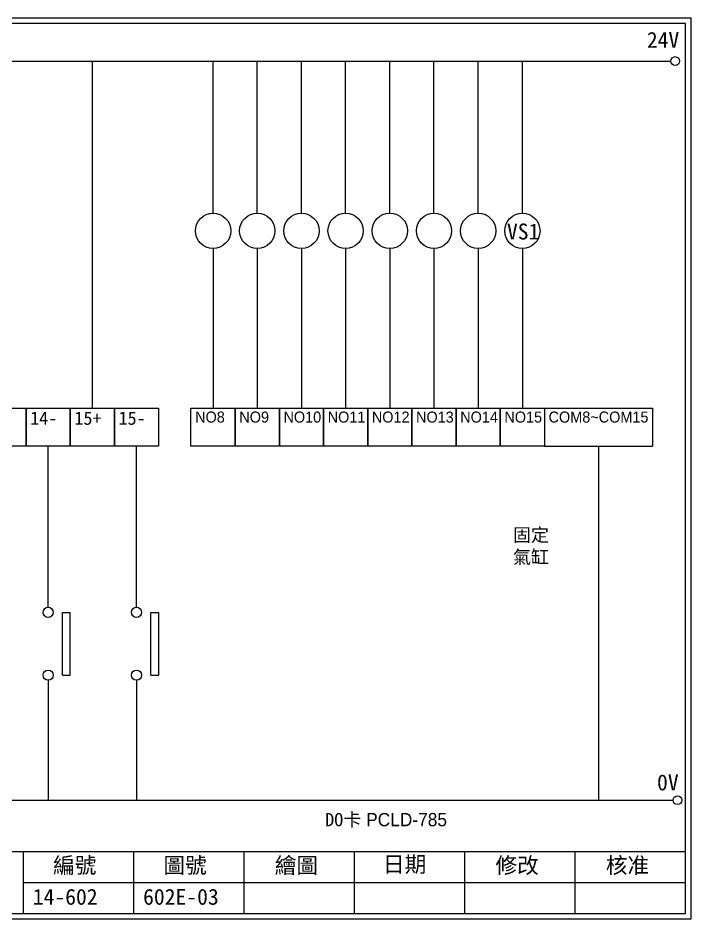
# Model space of a CAD drawing. Extents: x 627 to 914, y 3 to 207.
# Drawn here: x 761.7 to 914.2, y 3 to 207 of the extents above; entities that cross this region are included whole.
import ezdxf

# ---------------------------------------------------------------- set-up
doc = ezdxf.new("R2010")
doc.units = 0
doc.layers.get('0').update_dxf_attribs({"linetype": 'CONTINUOUS'})
doc.layers.add('圖框層', color=7, linetype='CONTINUOUS')
doc.layers.add('標尺寸層', color=3, linetype='CONTINUOUS')
doc.styles.add('STSL', font='kaiu.ttf')

msp = doc.modelspace()

# ---------------------------------------------------------------- linework, layer by layer
for points in [[(753.54, 118.68), (763.55, 118.68), (763.55, 110.01), (753.54, 110.01)], [(763.55, 118.68), (773.56, 118.68), (773.56, 110.01), (763.55, 110.01)], [(763.55, 118.68), (773.56, 118.68), (773.56, 110.01), (763.55, 110.01)], [(773.56, 118.68), (783.57, 118.68), (783.57, 110.01), (773.56, 110.01)], [(783.57, 118.68), (793.58, 118.68), (793.58, 110.01), (783.57, 110.01)], [(783.57, 118.68), (793.58, 118.68), (793.58, 110.01), (783.57, 110.01)], [(800.91, 118.68), (810.92, 118.68), (810.92, 110.01), (800.91, 110.01)], [(810.92, 118.68), (820.93, 118.68), (820.93, 110.01), (810.92, 110.01)], [(820.93, 118.68), (830.94, 118.68), (830.94, 110.01), (820.93, 110.01)], [(830.94, 118.68), (840.95, 118.68), (840.95, 110.01), (830.94, 110.01)], [(840.95, 118.68), (850.96, 118.68), (850.96, 110.01), (840.95, 110.01)], [(850.96, 118.68), (860.97, 118.68), (860.97, 110.01), (850.96, 110.01)], [(860.97, 118.68), (870.98, 118.68), (870.98, 110.01), (860.97, 110.01)], [(870.98, 118.68), (880.99, 118.68), (880.99, 110.01), (870.98, 110.01)]]:
    msp.add_lwpolyline(points, close=True)
for centre in [(910.63, 197.22), (911.12, 29.88)]:
    msp.add_circle(centre, 1)
at = {"layer": '圖框層', "color": 7}
for p, q in [((914.2, 206.97), (627.2, 206.97)), ((914.2, 3), (914.2, 206.97)), ((912.95, 205.72), (628.45, 205.72)), ((912.95, 4.25), (912.95, 205.72)), ((628.45, 18.25), (912.95, 18.25)), ((762.95, 4.25), (762.95, 18.25)), ((787.95, 4.25), (787.95, 18.25)), ((812.95, 4.25), (812.95, 18.25)), ((837.95, 4.25), (837.95, 18.25)), ((862.95, 4.25), (862.95, 18.25)), ((887.95, 4.25), (887.95, 18.25)), ((762.95, 11.25), (912.95, 11.25)), ((628.45, 4.25), (912.95, 4.25)), ((627.2, 3), (914.2, 3))]:
    msp.add_line(p, q, dxfattribs=at)
at = {"layer": '標尺寸層', "color": 7}
for p, q in [((632.04, 197.22), (909.63, 197.22)), ((771.77, 58.19), (771.77, 72.42)), ((773.57, 58.19), (773.57, 72.42)), ((791.79, 58.19), (791.79, 72.42)), ((793.59, 58.19), (793.59, 72.42)), ((632.25, 29.88), (910.12, 29.88))]:
    msp.add_line(p, q, dxfattribs=at)
at = {"layer": '標尺寸層'}
for p, q in [((778.57, 118.68), (778.57, 197.22)), ((805.92, 162.79), (805.92, 197.22)), ((815.93, 162.79), (815.93, 197.22)), ((825.94, 162.79), (825.94, 197.22)), ((835.95, 162.79), (835.95, 197.22)), ((845.96, 162.79), (845.96, 197.22)), ((855.97, 162.79), (855.97, 197.22)), ((865.98, 162.79), (865.98, 197.22)), ((875.99, 162.79), (875.99, 197.22)), ((805.92, 154.79), (805.92, 118.68)), ((815.93, 154.79), (815.93, 118.68)), ((825.94, 154.79), (825.94, 118.68)), ((835.95, 154.79), (835.95, 118.68)), ((845.96, 154.79), (845.96, 118.68)), ((855.97, 154.79), (855.97, 118.68)), ((865.98, 154.79), (865.98, 118.68)), ((875.99, 154.79), (875.99, 118.68)), ((880.99, 118.68), (905.44, 118.68)), ((905.44, 118.68), (905.44, 110.01)), ((768.56, 73.57), (768.56, 110.01)), ((788.58, 73.57), (788.58, 110.01)), ((880.99, 110.01), (905.44, 110.01)), ((893.22, 110.01), (893.22, 29.88)), ((771.77, 72.42), (773.57, 72.42)), ((791.79, 72.42), (793.59, 72.42)), ((771.77, 58.19), (773.57, 58.19)), ((791.79, 58.19), (793.59, 58.19)), ((768.56, 57.04), (768.56, 29.88)), ((788.58, 57.04), (788.58, 29.88))]:
    msp.add_line(p, q, dxfattribs=at)
at = {"layer": '標尺寸層', "color": 7}
for centre, radius in [((805.92, 158.79), 4), ((815.93, 158.79), 4), ((825.94, 158.79), 4), ((835.95, 158.79), 4), ((845.96, 158.79), 4), ((855.97, 158.79), 4), ((865.98, 158.79), 4), ((875.99, 158.79), 4), ((768.56, 72.42), 1.15), ((788.58, 72.42), 1.15), ((768.56, 58.19), 1.15), ((788.58, 58.19), 1.15)]:
    msp.add_circle(centre, radius, dxfattribs=at)

# ---------------------------------------------------------------- texts
at = {"attachment_point": 1}
for s, insert, char_height, width in [('14-', (764.49, 117.88), 3, 8.2913), ('15+', (774.5, 117.88), 3, 8.2913), ('15-', (784.51, 117.88), 3, 8.2913), ('{\\fPMingLiU|b0|i0|c136|p18;NO8}', (801.85, 117.88), 2.5, 8.2913), ('{\\fPMingLiU|b0|i0|c136|p18;NO9}', (811.86, 117.88), 2.5, 8.2913), ('{\\fPMingLiU|b0|i0|c136|p18;NO10}', (821.87, 117.88), 2.5, 8.2913), ('{\\fPMingLiU|b0|i0|c136|p18;NO11}', (831.88, 117.88), 2.5, 8.2913), ('{\\fPMingLiU|b0|i0|c136|p18;NO12}', (841.89, 117.88), 2.5, 8.2913), ('{\\fPMingLiU|b0|i0|c136|p18;NO13}', (851.9, 117.88), 2.5, 8.2913), ('{\\fPMingLiU|b0|i0|c136|p18;NO14}', (861.91, 117.88), 2.5, 8.2913), ('{\\fPMingLiU|b0|i0|c136|p18;NO15}', (871.92, 117.88), 2.5, 8.2913), ('{\\fPMingLiU|b0|i0|c136|p18;COM8~COM15}', (881.93, 117.88), 2.5, 8.2913), ('{\\fPMingLiU|b0|i0|c136|p18;固定氣缸}', (873.85, 91.45), 3, 8.2913), ('DO{\\fPMingLiU|b0|i0|c136|p18;卡 PCLD-785}', (831.33, 26.99), 3, 58.8246)]:
    msp.add_mtext(s, dxfattribs=dict(at, insert=insert, char_height=char_height, width=width))
at = {"layer": '圖框層', "color": 4, "style": 'STSL'}
for s, p in [('24V', (904.19, 200.22)), ('VS1', (872.5, 156.83)), ('0V', (906.5, 32.12)), ('編號', (769.66, 13.34)), ('圖號', (794.66, 13.34)), ('繪圖', (819.89, 13.34)), ('日期', (844.41, 13.59)), ('修改', (869.89, 13.34)), ('核准', (894.89, 13.34)), ('14-602', (765.06, 6.22)), ('602E-03', (790.06, 6.22))]:
    msp.add_text(s, height=3.6, dxfattribs=at).set_placement(p)

doc.saveas('drawing.dxf')
